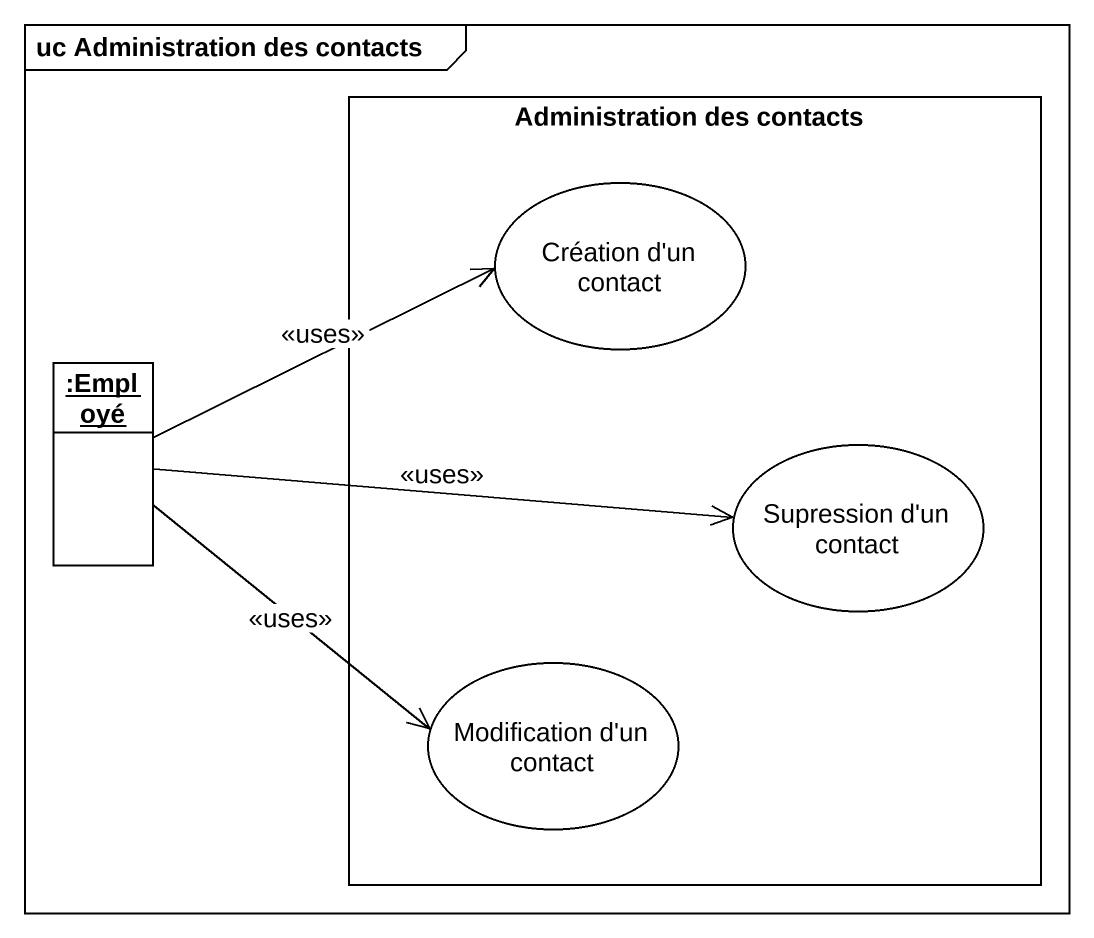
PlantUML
@startuml
mainframe uc Administration des contacts
allowmixing
hide circle
hide empty members
rectangle "Administration des contacts" as Administration_des_contacts {
  usecase "Création d'un contact" as Création_d_un_contact
  usecase "Supression d'un contact" as Supression_d_un_contact
  usecase "Modification d'un contact" as Modification_d_un_contact
}
object ":Employé" as Employé
Employé -right-> Création_d_un_contact : <<uses>>
Employé -right-> Supression_d_un_contact : <<uses>>
Employé --> Modification_d_un_contact : <<uses>>
@enduml
